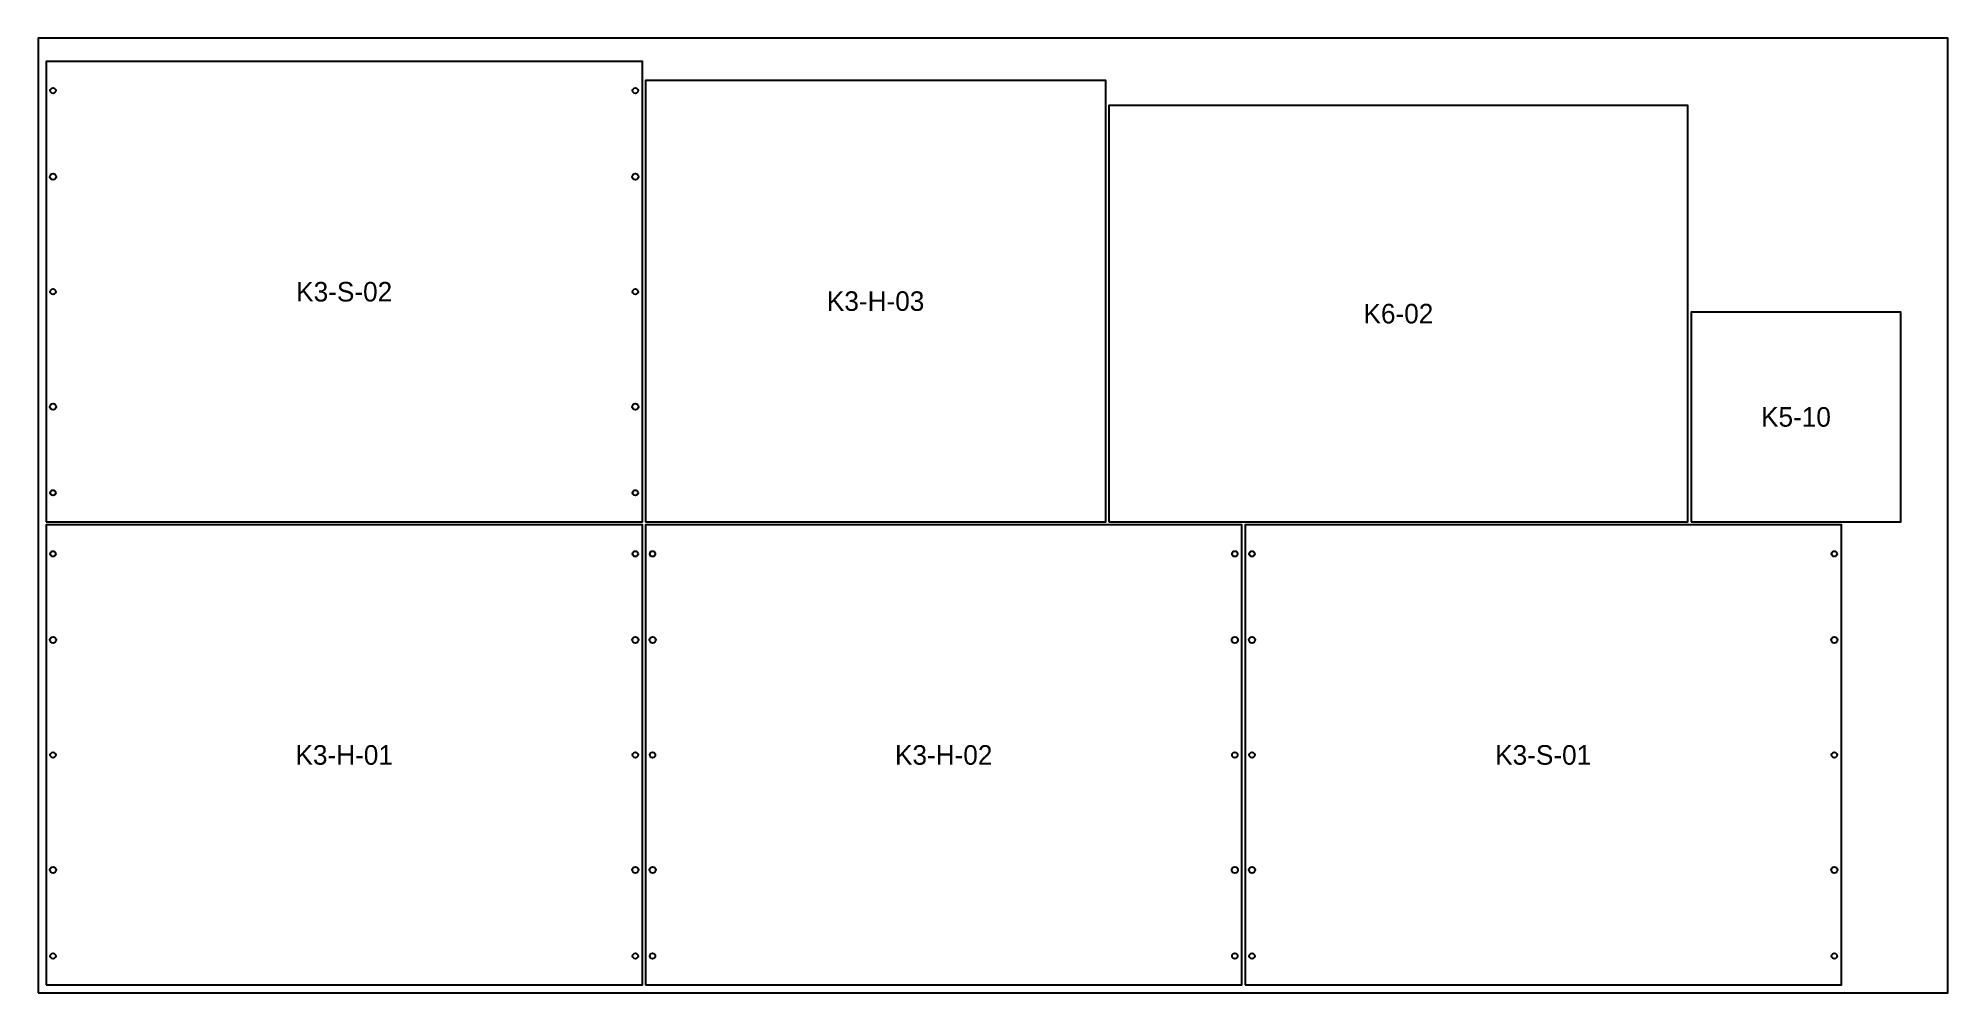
# Model space of a CAD drawing. Header units: millimetres. Extents: x 0 to 2440, y 0 to 1220.
import ezdxf
from ezdxf.enums import TextEntityAlignment as Align

# ---------------------------------------------------------------- set-up
doc = ezdxf.new("R2010")
doc.units = ezdxf.units.MM

msp = doc.modelspace()

# ---------------------------------------------------------------- linework, layer by layer
at = {"layer": 'CUT'}
for points in [[(10, 602), (772, 602), (772, 1190), (10, 1190)], [(776, 602), (1364, 602), (1364, 1166), (776, 1166)], [(1368, 602), (2108, 602), (2108, 1134), (1368, 1134)], [(2112, 602), (2380, 602), (2380, 870), (2112, 870)], [(10, 10), (772, 10), (772, 598), (10, 598)], [(776, 10), (1538, 10), (1538, 598), (776, 598)], [(1542, 10), (2304, 10), (2304, 598), (1542, 598)]]:
    msp.add_lwpolyline(points, close=True, dxfattribs=at)
at = {"layer": 'DRILL_D7_Z18'}
for centre in [(19, 1153), (763, 1153), (19, 896), (763, 896), (19, 639), (763, 639), (19, 561), (763, 561), (785, 561), (1529, 561), (1551, 561), (2295, 561), (19, 304), (763, 304), (785, 304), (1529, 304), (1551, 304), (2295, 304), (19, 47), (763, 47), (785, 47), (1529, 47), (1551, 47), (2295, 47)]:
    msp.add_circle(centre, 3.5, dxfattribs=at)
at = {"layer": 'DRILL_D8_Z12'}
for centre in [(19, 1043), (763, 1043), (19, 749), (763, 749), (19, 451), (763, 451), (785, 451), (1529, 451), (1551, 451), (2295, 451), (19, 157), (763, 157), (785, 157), (1529, 157), (1551, 157), (2295, 157)]:
    msp.add_circle(centre, 4, dxfattribs=at)
at = {"layer": 'SHEET'}
msp.add_lwpolyline([(0, 0), (2440, 0), (2440, 1220), (0, 1220)], close=True, dxfattribs=at)

# ---------------------------------------------------------------- texts
at = {"layer": 'LABEL'}
for s, p in [('K3-S-02', (391, 896)), ('K3-H-03', (1070, 884)), ('K6-02', (1738, 868)), ('K5-10', (2246, 736)), ('K3-H-01', (391, 304)), ('K3-H-02', (1157, 304)), ('K3-S-01', (1923, 304))]:
    msp.add_text(s, height=25, dxfattribs=at).set_placement(p, align=Align.MIDDLE_CENTER)

doc.saveas('drawing.dxf')
